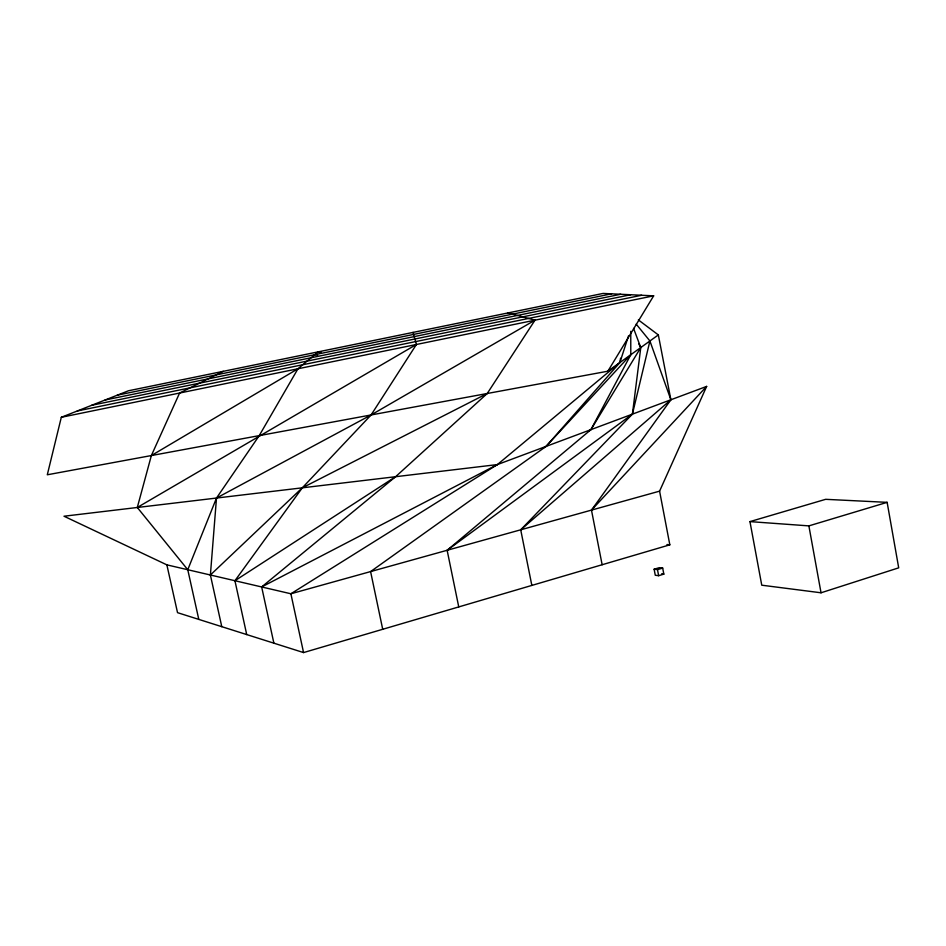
<?xml version="1.0" encoding="UTF-8"?>
<svg xmlns="http://www.w3.org/2000/svg" width="946" height="946" viewBox="0 0 946 946"><rect width="100%" height="100%" fill="white"/><g stroke="black" fill="none" stroke-linecap="round" stroke-linejoin="round"><path stroke-width="1.42" d="M221.778 626.678L210.39 575.002L216.492 498.057L259.228 435.621L297.955 368.774L318.128 351.865L321.049 352.255M620.103 361.135L620.564 358.238M636.209 324.135L649.914 340.974L632.413 414.135L520.714 529.807L531.841 585.42M607.864 371.21L653.662 295.838L603.11 293.426L128.467 390.769L61.313 417.292L47.3 474.786L607.864 371.21L658.333 334.919L638.361 319.902M198.79 619.394L187.769 569.729L137.3 507.482L151.36 455.558L179.586 393.039L223.256 371.329M382.716 629.291L370.596 571.585L546.079 446.394L619.878 362.578L628.487 335.925M187.769 569.729L216.492 498.057L371.104 414.951L534.998 320.162L508.049 312.913M619.878 362.578L497.395 464.581L63.997 516.22L166.863 564.857L177.529 612.665L303.56 652.574L669.827 544.825L659.587 491.151L706.65 386.406L497.395 464.581L261.664 586.958L273.879 643.174M630.757 331.313L630.793 354.726L590.931 429.638L447.139 550.288L458.751 606.918M413.059 332.401L416.417 344.474L371.104 414.951L302.294 487.829L210.39 575.002M261.664 586.958L395.594 476.713L487.237 393.501L534.998 320.162M602.141 564.738L591.475 510.119L670.88 399.768L658.333 334.919M246.717 634.577L234.927 580.726L302.294 487.829L487.237 393.501M630.793 354.726L546.079 446.394L543.524 447.86M591.475 510.119L706.65 386.406M520.714 529.807L670.88 399.768L649.914 340.974M447.139 550.288L632.413 414.135L640.773 347.549L633.572 328.416M234.927 580.726L395.594 476.713M588.471 431.234L590.931 429.638L640.773 347.549L638.68 343.705M497.395 464.581L290.883 593.769L166.863 564.857M151.36 455.558L297.955 368.774M137.3 507.482L416.417 344.474M821.033 592.787L898.7 567.837L887.135 502.35L825.657 499.322L749.953 521.613L761.755 585.196L821.033 592.787L808.877 525.881L749.953 521.613M658.641 575.7L663.832 574.127L662.685 568.085L659.315 567.671L654.124 569.22L655.282 575.251L658.641 575.7L657.482 569.646L654.124 569.22M657.482 569.646L662.685 568.085M808.877 525.881L887.135 502.35M659.587 491.151L290.883 593.769L303.56 652.574M117.257 395.192L611.542 293.828M105.077 400.004L620.706 294.265M91.809 405.243L630.698 294.738M77.276 410.978L641.636 295.258M61.313 417.292L653.662 295.838M666.954 544.529L669.827 544.825M661.597 573.832L663.832 574.127M314.758 354.691L317.667 355.199"/></g></svg>
